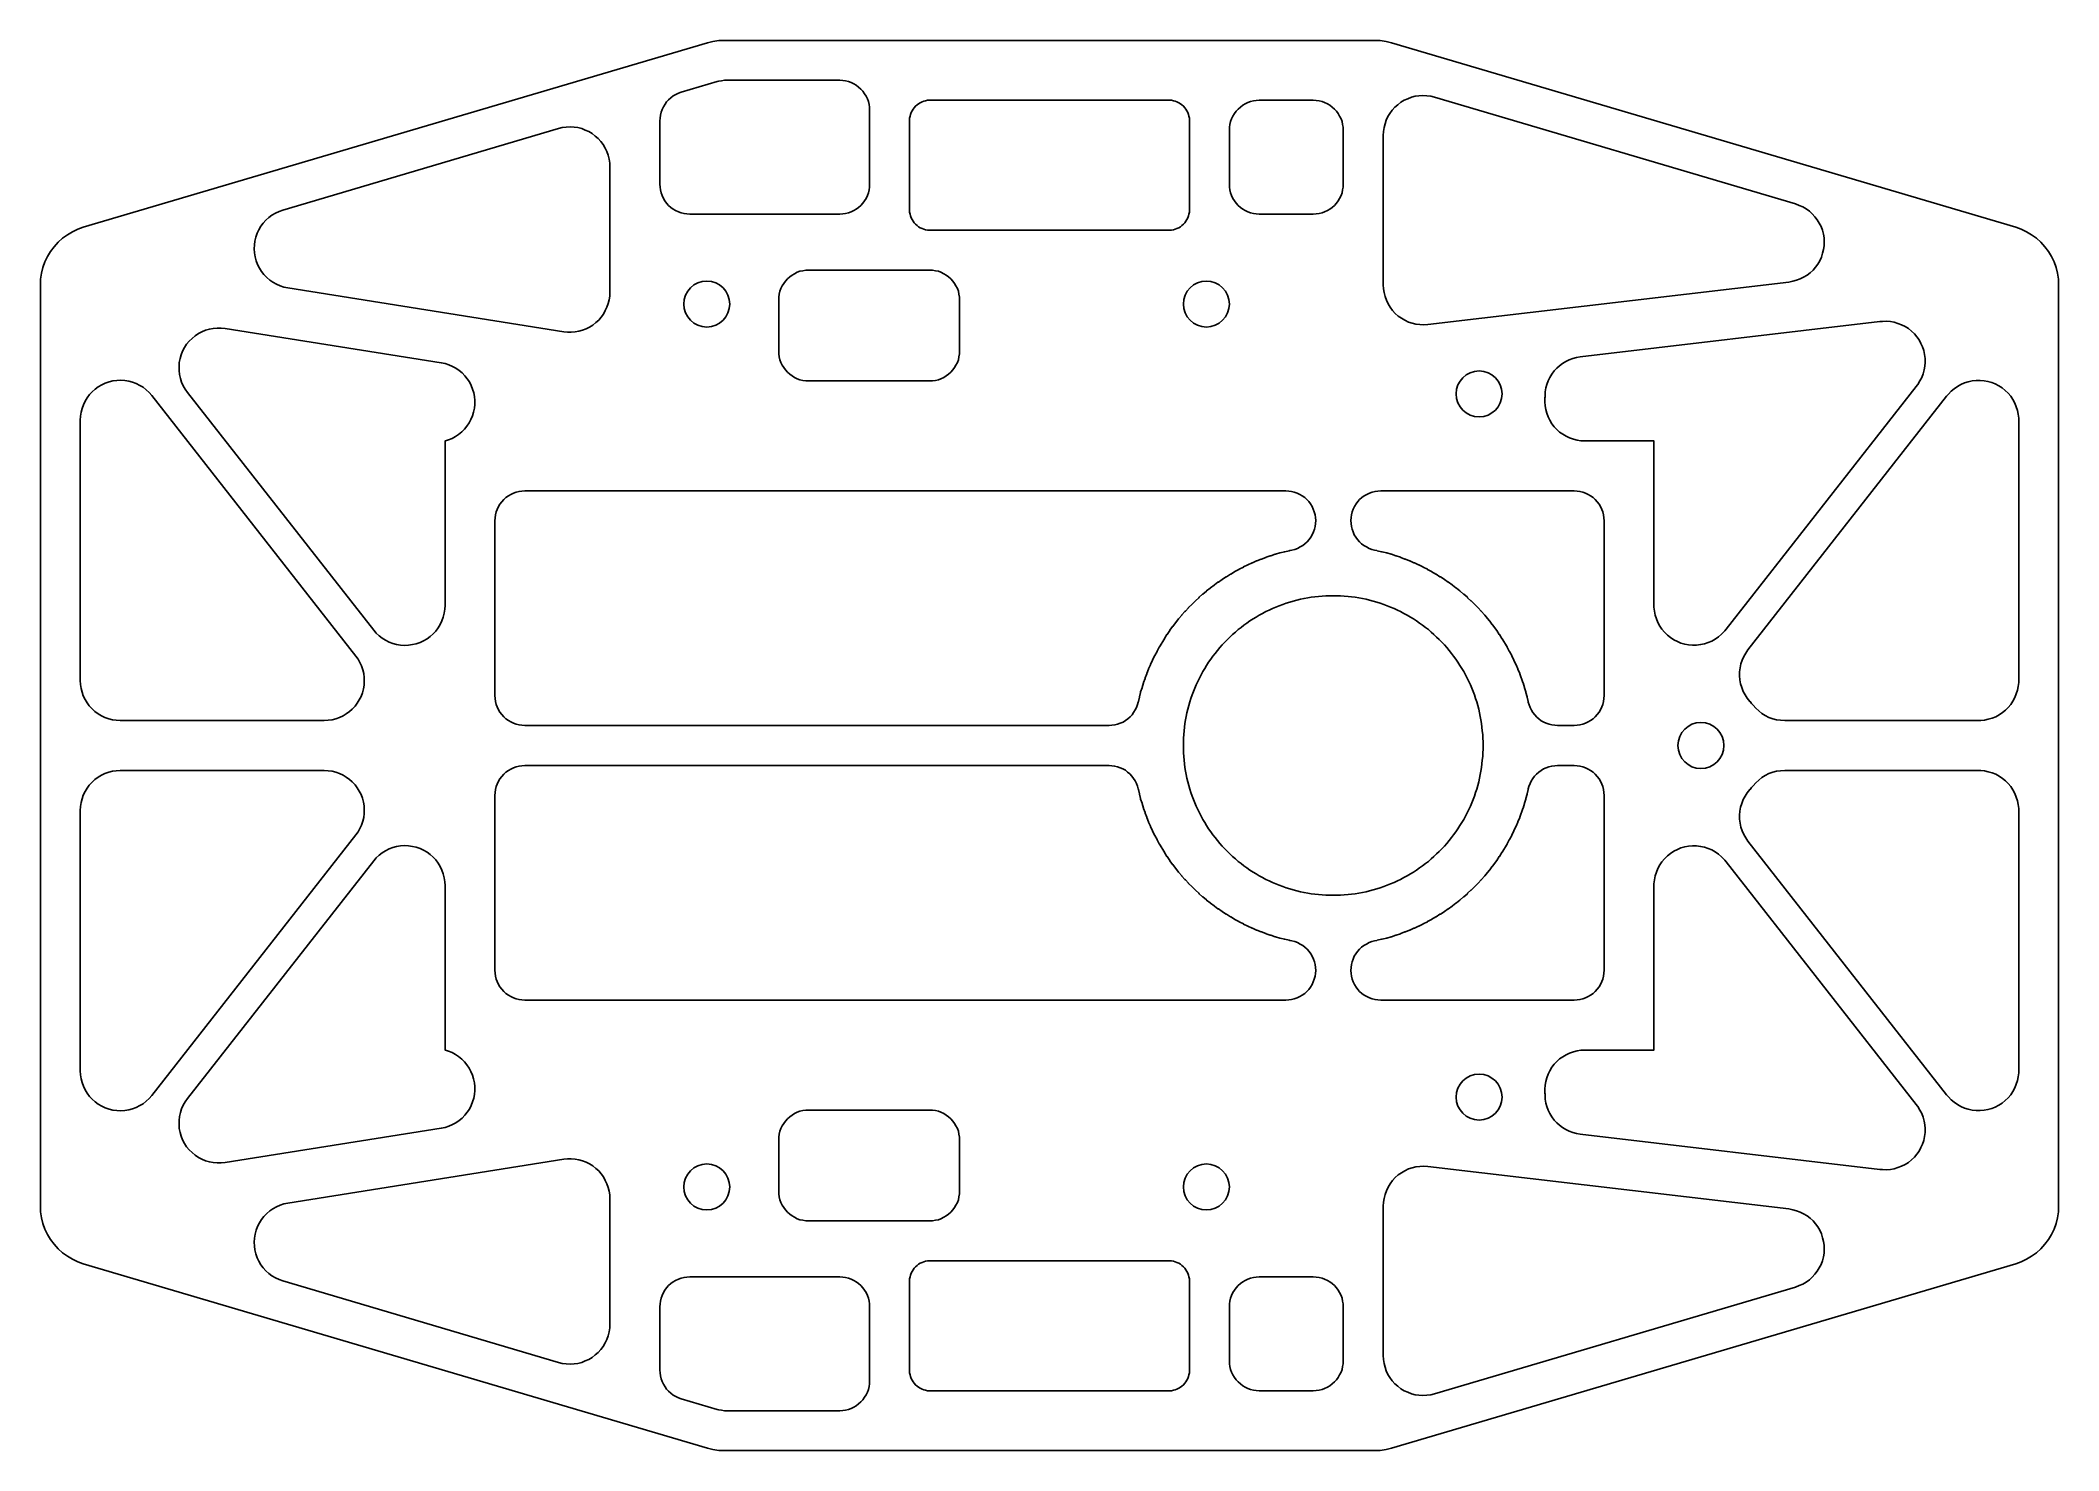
# Model space of a CAD drawing. Header units: millimetres. Extents: x -50 to 50, y -35 to 35.
import ezdxf

# ---------------------------------------------------------------- set-up
doc = ezdxf.new("R2010")
doc.units = ezdxf.units.MM

msp = doc.modelspace()

# ---------------------------------------------------------------- linework, layer by layer
for points in [[(-49.39, -25.39), (-49.61, -25.19), (-49.81, -24.97), (-49.99, -24.73), (-50.14, -24.48), (-50.27, -24.21), (-50.37, -23.93), (-50.44, -23.65), (-50.49, -23.35), (-50.5, -23.06), (-50.5, 23.06), (-50.49, 23.35), (-50.44, 23.65), (-50.37, 23.93), (-50.27, 24.21), (-50.14, 24.48), (-49.99, 24.73), (-49.81, 24.97), (-49.61, 25.19), (-49.39, 25.39), (-49.15, 25.56), (-48.9, 25.71), (-48.63, 25.84), (-48.35, 25.94), (-17.12, 35.18), (-16.84, 35.25), (-16.55, 35.29), (-16.27, 35.3), (16.27, 35.3), (16.55, 35.29), (16.84, 35.25), (17.12, 35.18), (48.35, 25.94), (48.63, 25.84), (48.9, 25.71), (49.15, 25.56), (49.39, 25.39), (49.61, 25.19), (49.81, 24.97), (49.99, 24.73), (50.14, 24.48), (50.27, 24.21), (50.37, 23.93), (50.44, 23.65), (50.49, 23.35), (50.5, 23.06), (50.5, -23.06), (50.49, -23.35), (50.44, -23.65), (50.37, -23.93), (50.27, -24.21), (50.14, -24.48), (49.99, -24.73), (49.81, -24.97), (49.61, -25.19), (49.39, -25.39), (49.15, -25.56), (48.9, -25.71), (48.63, -25.84), (48.35, -25.94), (17.12, -35.18), (16.84, -35.25), (16.55, -35.29), (16.27, -35.3), (-16.27, -35.3), (-16.55, -35.29), (-16.84, -35.25), (-17.12, -35.18), (-48.35, -25.94), (-48.63, -25.84), (-48.9, -25.71), (-49.15, -25.56)], [(-16.63, 33.24), (-18.43, 32.7), (-18.57, 32.65), (-18.7, 32.59), (-18.83, 32.52), (-18.95, 32.43), (-19.06, 32.33), (-19.16, 32.22), (-19.24, 32.1), (-19.32, 31.98), (-19.38, 31.84), (-19.43, 31.7), (-19.47, 31.56), (-19.49, 31.41), (-19.5, 31.27), (-19.5, 28.1), (-19.49, 27.95), (-19.47, 27.81), (-19.44, 27.66), (-19.39, 27.53), (-19.32, 27.39), (-19.25, 27.27), (-19.16, 27.15), (-19.06, 27.04), (-18.95, 26.94), (-18.83, 26.85), (-18.71, 26.78), (-18.57, 26.71), (-18.44, 26.66), (-18.29, 26.63), (-18.15, 26.61), (-18, 26.6), (-10.5, 26.6), (-10.35, 26.61), (-10.21, 26.63), (-10.06, 26.66), (-9.93, 26.71), (-9.79, 26.78), (-9.67, 26.85), (-9.55, 26.94), (-9.44, 27.04), (-9.34, 27.15), (-9.25, 27.27), (-9.18, 27.39), (-9.11, 27.53), (-9.06, 27.66), (-9.03, 27.81), (-9.01, 27.95), (-9, 28.1), (-9, 31.8), (-9.01, 31.95), (-9.03, 32.09), (-9.06, 32.24), (-9.11, 32.37), (-9.18, 32.51), (-9.25, 32.63), (-9.34, 32.75), (-9.44, 32.86), (-9.55, 32.96), (-9.67, 33.05), (-9.79, 33.12), (-9.93, 33.19), (-10.06, 33.24), (-10.21, 33.27), (-10.35, 33.29), (-10.5, 33.3), (-16.18, 33.3), (-16.25, 33.3), (-16.26, 33.3), (-16.41, 33.28), (-16.55, 33.26), (-16.56, 33.25)], [(37.34, 27.11), (19.27, 32.45), (19.08, 32.5), (18.88, 32.53), (18.69, 32.54), (18.49, 32.53), (18.3, 32.5), (18.11, 32.45), (17.93, 32.38), (17.75, 32.3), (17.58, 32.2), (17.43, 32.08), (17.28, 31.95), (17.15, 31.8), (17.03, 31.64), (16.93, 31.48), (16.85, 31.3), (16.79, 31.12), (16.74, 30.93), (16.71, 30.73), (16.7, 30.54), (16.7, 23.06), (16.71, 22.86), (16.74, 22.67), (16.79, 22.47), (16.86, 22.29), (16.94, 22.11), (17.04, 21.94), (17.16, 21.78), (17.3, 21.63), (17.45, 21.5), (17.61, 21.39), (17.78, 21.29), (17.96, 21.2), (18.15, 21.14), (18.34, 21.09), (18.54, 21.07), (18.74, 21.06), (18.93, 21.08), (37, 23.2), (37.2, 23.24), (37.39, 23.29), (37.57, 23.36), (37.74, 23.44), (37.91, 23.55), (38.06, 23.67), (38.21, 23.8), (38.34, 23.95), (38.45, 24.1), (38.55, 24.27), (38.63, 24.45), (38.69, 24.64), (38.74, 24.83), (38.76, 25.02), (38.77, 25.22), (38.76, 25.41), (38.73, 25.6), (38.68, 25.79), (38.61, 25.98), (38.52, 26.15), (38.42, 26.32), (38.3, 26.47), (38.17, 26.62), (38.03, 26.75), (37.87, 26.86), (37.7, 26.96), (37.52, 27.04)], [(7, 26.8), (7, 31.3), (7, 31.4), (6.98, 31.5), (6.96, 31.59), (6.92, 31.68), (6.88, 31.77), (6.83, 31.86), (6.77, 31.93), (6.71, 32.01), (6.63, 32.07), (6.56, 32.13), (6.47, 32.18), (6.38, 32.22), (6.29, 32.26), (6.2, 32.28), (6.1, 32.3), (6, 32.3), (-6, 32.3), (-6.1, 32.3), (-6.2, 32.28), (-6.29, 32.26), (-6.38, 32.22), (-6.47, 32.18), (-6.56, 32.13), (-6.63, 32.07), (-6.71, 32.01), (-6.77, 31.93), (-6.83, 31.86), (-6.88, 31.77), (-6.92, 31.68), (-6.96, 31.59), (-6.98, 31.5), (-7, 31.4), (-7, 31.3), (-7, 26.8), (-7, 26.7), (-6.98, 26.6), (-6.96, 26.51), (-6.92, 26.42), (-6.88, 26.33), (-6.83, 26.24), (-6.77, 26.17), (-6.71, 26.09), (-6.63, 26.03), (-6.56, 25.97), (-6.47, 25.92), (-6.38, 25.88), (-6.29, 25.84), (-6.2, 25.82), (-6.1, 25.8), (-6, 25.8), (6, 25.8), (6.1, 25.8), (6.2, 25.82), (6.29, 25.84), (6.38, 25.88), (6.47, 25.92), (6.56, 25.97), (6.63, 26.03), (6.71, 26.09), (6.77, 26.17), (6.83, 26.24), (6.88, 26.33), (6.92, 26.42), (6.96, 26.51), (6.98, 26.6), (7, 26.7)], [(13.35, 26.61), (13.49, 26.63), (13.64, 26.66), (13.77, 26.71), (13.91, 26.78), (14.03, 26.85), (14.15, 26.94), (14.26, 27.04), (14.36, 27.15), (14.45, 27.27), (14.52, 27.39), (14.59, 27.53), (14.64, 27.66), (14.67, 27.81), (14.69, 27.95), (14.7, 28.1), (14.7, 30.8), (14.69, 30.95), (14.67, 31.09), (14.64, 31.24), (14.59, 31.37), (14.52, 31.51), (14.45, 31.63), (14.36, 31.75), (14.26, 31.86), (14.15, 31.96), (14.03, 32.05), (13.91, 32.12), (13.77, 32.19), (13.64, 32.24), (13.49, 32.27), (13.35, 32.29), (13.2, 32.3), (10.5, 32.3), (10.35, 32.29), (10.21, 32.27), (10.06, 32.24), (9.93, 32.19), (9.79, 32.12), (9.67, 32.05), (9.55, 31.96), (9.44, 31.86), (9.34, 31.75), (9.25, 31.63), (9.18, 31.51), (9.11, 31.37), (9.06, 31.24), (9.03, 31.09), (9.01, 30.95), (9, 30.8), (9, 28.1), (9.01, 27.95), (9.03, 27.81), (9.06, 27.66), (9.11, 27.53), (9.18, 27.39), (9.25, 27.27), (9.34, 27.15), (9.44, 27.04), (9.55, 26.94), (9.67, 26.85), (9.79, 26.78), (9.93, 26.71), (10.06, 26.66), (10.21, 26.63), (10.35, 26.61), (10.5, 26.6), (13.2, 26.6)], [(-38.11, 22.91), (-24.31, 20.71), (-24.12, 20.69), (-23.93, 20.69), (-23.74, 20.71), (-23.55, 20.74), (-23.37, 20.79), (-23.19, 20.86), (-23.02, 20.95), (-22.85, 21.05), (-22.7, 21.17), (-22.56, 21.3), (-22.44, 21.44), (-22.32, 21.6), (-22.23, 21.77), (-22.15, 21.94), (-22.08, 22.12), (-22.04, 22.31), (-22.01, 22.5), (-22, 22.69), (-22, 28.97), (-22.01, 29.16), (-22.04, 29.36), (-22.09, 29.55), (-22.15, 29.73), (-22.23, 29.91), (-22.33, 30.08), (-22.45, 30.23), (-22.58, 30.38), (-22.73, 30.51), (-22.88, 30.63), (-23.05, 30.73), (-23.23, 30.81), (-23.41, 30.88), (-23.6, 30.93), (-23.79, 30.96), (-23.99, 30.97), (-24.18, 30.96), (-24.38, 30.93), (-24.57, 30.89), (-38.37, 26.8), (-38.55, 26.74), (-38.73, 26.65), (-38.91, 26.55), (-39.07, 26.43), (-39.21, 26.3), (-39.35, 26.15), (-39.47, 25.99), (-39.57, 25.82), (-39.65, 25.64), (-39.72, 25.45), (-39.76, 25.25), (-39.79, 25.06), (-39.8, 24.86), (-39.78, 24.66), (-39.75, 24.46), (-39.7, 24.27), (-39.63, 24.08), (-39.54, 23.9), (-39.43, 23.73), (-39.31, 23.58), (-39.17, 23.43), (-39.02, 23.3), (-38.86, 23.19), (-38.68, 23.09), (-38.5, 23.01), (-38.31, 22.95)], [(-12.2, 23.79), (-12.34, 23.77), (-12.49, 23.74), (-12.62, 23.69), (-12.76, 23.62), (-12.88, 23.55), (-13, 23.46), (-13.11, 23.36), (-13.21, 23.25), (-13.3, 23.13), (-13.37, 23.01), (-13.44, 22.87), (-13.49, 22.74), (-13.52, 22.59), (-13.54, 22.45), (-13.55, 22.3), (-13.55, 19.75), (-13.54, 19.6), (-13.52, 19.46), (-13.49, 19.31), (-13.44, 19.18), (-13.37, 19.04), (-13.3, 18.92), (-13.21, 18.8), (-13.11, 18.69), (-13, 18.59), (-12.88, 18.5), (-12.76, 18.43), (-12.62, 18.36), (-12.49, 18.31), (-12.34, 18.28), (-12.2, 18.26), (-12.05, 18.25), (-6, 18.25), (-5.85, 18.26), (-5.71, 18.28), (-5.56, 18.31), (-5.43, 18.36), (-5.29, 18.43), (-5.17, 18.5), (-5.05, 18.59), (-4.94, 18.69), (-4.84, 18.8), (-4.75, 18.92), (-4.68, 19.04), (-4.61, 19.18), (-4.56, 19.31), (-4.53, 19.46), (-4.51, 19.6), (-4.5, 19.75), (-4.5, 22.3), (-4.51, 22.45), (-4.53, 22.59), (-4.56, 22.74), (-4.61, 22.87), (-4.68, 23.01), (-4.75, 23.13), (-4.84, 23.25), (-4.94, 23.36), (-5.05, 23.46), (-5.17, 23.55), (-5.29, 23.62), (-5.43, 23.69), (-5.56, 23.74), (-5.71, 23.77), (-5.85, 23.79), (-6, 23.8), (-12.05, 23.8)], [(26.79, 15.25), (30.18, 15.25), (30.21, 15.25), (30.25, 15.25), (30.25, 15.21), (30.25, 15.18), (30.25, 7.06), (30.25, 6.96), (30.25, 6.92), (30.27, 6.72), (30.31, 6.53), (30.37, 6.34), (30.45, 6.16), (30.54, 5.98), (30.65, 5.82), (30.78, 5.67), (30.92, 5.53), (31.07, 5.4), (31.24, 5.29), (31.42, 5.2), (31.6, 5.13), (31.79, 5.07), (31.98, 5.04), (32.18, 5.02), (32.38, 5.02), (32.58, 5.05), (32.77, 5.09), (32.96, 5.15), (33.14, 5.23), (33.31, 5.32), (33.48, 5.44), (33.63, 5.57), (33.76, 5.71), (33.79, 5.74), (33.86, 5.82), (43.37, 17.97), (43.43, 18.05), (43.46, 18.08), (43.56, 18.25), (43.65, 18.42), (43.72, 18.61), (43.77, 18.8), (43.81, 18.99), (43.82, 19.18), (43.82, 19.38), (43.79, 19.57), (43.75, 19.77), (43.69, 19.95), (43.61, 20.13), (43.52, 20.3), (43.4, 20.46), (43.28, 20.61), (43.14, 20.75), (42.98, 20.87), (42.82, 20.97), (42.64, 21.06), (42.46, 21.13), (42.27, 21.19), (42.08, 21.22), (41.88, 21.24), (41.69, 21.23), (41.64, 21.23), (41.55, 21.22), (26.56, 19.46), (26.38, 19.43), (26.19, 19.38), (26.01, 19.31), (25.84, 19.23), (25.68, 19.13), (25.53, 19.01), (25.39, 18.89), (25.26, 18.75), (25.14, 18.59), (25.04, 18.43), (24.96, 18.26), (24.89, 18.08), (24.84, 17.9), (24.81, 17.71), (24.8, 17.52), (24.8, 17.46), (24.79, 17.41), (24.79, 17.4), (24.79, 17.2), (24.8, 17.01), (24.83, 16.82), (24.88, 16.63), (24.95, 16.45), (25.04, 16.28), (25.14, 16.11), (25.26, 15.96), (25.39, 15.82), (25.53, 15.69), (25.69, 15.58), (25.86, 15.48), (26.03, 15.4), (26.22, 15.33), (26.4, 15.29), (26.59, 15.26)], [(-30.25, 7.01), (-30.25, 15.2), (-30.25, 15.25), (-30.23, 15.25), (-30.08, 15.3), (-29.9, 15.37), (-29.73, 15.47), (-29.57, 15.57), (-29.41, 15.7), (-29.28, 15.84), (-29.15, 15.99), (-29.04, 16.15), (-28.95, 16.32), (-28.87, 16.5), (-28.82, 16.69), (-28.78, 16.88), (-28.76, 17.07), (-28.76, 17.27), (-28.77, 17.47), (-28.81, 17.66), (-28.87, 17.84), (-28.94, 18.03), (-29.03, 18.2), (-29.14, 18.36), (-29.26, 18.51), (-29.4, 18.65), (-29.55, 18.78), (-29.71, 18.89), (-29.88, 18.98), (-30.06, 19.06), (-30.25, 19.12), (-30.44, 19.16), (-41.25, 20.88), (-41.45, 20.9), (-41.65, 20.9), (-41.85, 20.88), (-42.04, 20.85), (-42.23, 20.79), (-42.42, 20.71), (-42.59, 20.62), (-42.76, 20.51), (-42.91, 20.38), (-43.05, 20.24), (-43.18, 20.09), (-43.29, 19.92), (-43.38, 19.74), (-43.45, 19.56), (-43.51, 19.37), (-43.55, 19.17), (-43.56, 18.97), (-43.56, 18.77), (-43.54, 18.57), (-43.49, 18.38), (-43.43, 18.19), (-43.35, 18.01), (-43.25, 17.83), (-43.14, 17.67), (-33.82, 5.78), (-33.69, 5.63), (-33.55, 5.49), (-33.39, 5.37), (-33.23, 5.27), (-33.05, 5.18), (-32.86, 5.11), (-32.67, 5.06), (-32.48, 5.03), (-32.28, 5.01), (-32.08, 5.02), (-31.88, 5.05), (-31.69, 5.09), (-31.5, 5.16), (-31.32, 5.24), (-31.15, 5.34), (-30.99, 5.46), (-30.85, 5.59), (-30.71, 5.73), (-30.59, 5.89), (-30.49, 6.06), (-30.41, 6.24), (-30.34, 6.43), (-30.29, 6.62), (-30.26, 6.82)], [(-48.5, 16.29), (-48.5, 3.25), (-48.49, 3.05), (-48.46, 2.86), (-48.41, 2.67), (-48.35, 2.48), (-48.26, 2.31), (-48.16, 2.14), (-48.05, 1.98), (-47.91, 1.84), (-47.77, 1.7), (-47.61, 1.59), (-47.44, 1.49), (-47.27, 1.4), (-47.08, 1.34), (-46.89, 1.29), (-46.7, 1.26), (-46.5, 1.25), (-36.29, 1.25), (-36.09, 1.26), (-35.9, 1.29), (-35.71, 1.33), (-35.53, 1.4), (-35.35, 1.48), (-35.19, 1.58), (-35.03, 1.7), (-34.89, 1.82), (-34.75, 1.97), (-34.64, 2.12), (-34.54, 2.29), (-34.45, 2.46), (-34.38, 2.64), (-34.33, 2.83), (-34.3, 3.02), (-34.29, 3.22), (-34.3, 3.41), (-34.32, 3.61), (-34.36, 3.79), (-34.43, 3.98), (-34.51, 4.16), (-34.6, 4.32), (-34.71, 4.48), (-44.93, 17.52), (-45.06, 17.67), (-45.2, 17.81), (-45.36, 17.93), (-45.52, 18.03), (-45.7, 18.12), (-45.89, 18.19), (-46.08, 18.24), (-46.27, 18.27), (-46.47, 18.29), (-46.67, 18.28), (-46.87, 18.25), (-47.06, 18.21), (-47.25, 18.14), (-47.43, 18.06), (-47.6, 17.96), (-47.76, 17.84), (-47.9, 17.71), (-48.04, 17.57), (-48.16, 17.41), (-48.26, 17.24), (-48.34, 17.06), (-48.41, 16.87), (-48.46, 16.68), (-48.49, 16.48)], [(36.79, 1.25), (46.45, 1.25), (46.55, 1.25), (46.6, 1.25), (46.79, 1.27), (46.98, 1.31), (47.17, 1.37), (47.35, 1.44), (47.53, 1.54), (47.69, 1.65), (47.84, 1.77), (47.98, 1.91), (48.1, 2.06), (48.21, 2.22), (48.31, 2.4), (48.38, 2.58), (48.44, 2.77), (48.48, 2.96), (48.5, 3.15), (48.5, 3.2), (48.5, 3.3), (48.5, 16.24), (48.5, 16.34), (48.5, 16.38), (48.48, 16.58), (48.44, 16.77), (48.38, 16.96), (48.3, 17.14), (48.21, 17.32), (48.1, 17.48), (47.97, 17.63), (47.83, 17.77), (47.68, 17.9), (47.51, 18.01), (47.33, 18.1), (47.15, 18.17), (46.96, 18.23), (46.77, 18.26), (46.57, 18.28), (46.37, 18.28), (46.17, 18.25), (45.98, 18.21), (45.79, 18.15), (45.61, 18.07), (45.44, 17.98), (45.27, 17.86), (45.12, 17.73), (44.99, 17.59), (44.96, 17.56), (44.89, 17.48), (34.95, 4.79), (34.84, 4.63), (34.74, 4.45), (34.66, 4.27), (34.6, 4.08), (34.56, 3.88), (34.53, 3.68), (34.53, 3.48), (34.55, 3.29), (34.58, 3.09), (34.64, 2.9), (34.72, 2.71), (34.81, 2.53), (34.92, 2.37), (35.05, 2.21), (35.06, 2.2), (35.13, 2.11), (35.17, 2.07), (35.21, 2.02), (35.34, 1.87), (35.49, 1.73), (35.65, 1.61), (35.82, 1.5), (36, 1.41), (36.19, 1.34), (36.38, 1.29), (36.58, 1.26)], [(4.44, 2.17), (4.45, 2.2), (4.5, 2.42), (4.5, 2.44), (4.56, 2.66), (4.56, 2.68), (4.63, 2.89), (4.63, 2.91), (4.7, 3.13), (4.71, 3.15), (4.78, 3.36), (4.79, 3.38), (4.87, 3.59), (4.87, 3.61), (4.96, 3.82), (4.96, 3.84), (5.05, 4.04), (5.06, 4.06), (5.16, 4.27), (5.16, 4.28), (5.26, 4.49), (5.27, 4.5), (5.38, 4.71), (5.39, 4.72), (5.49, 4.92), (5.5, 4.94), (5.62, 5.13), (5.63, 5.15), (5.75, 5.34), (5.76, 5.36), (5.88, 5.55), (5.89, 5.56), (6.02, 5.75), (6.03, 5.77), (6.16, 5.95), (6.17, 5.96), (6.31, 6.14), (6.32, 6.16), (6.46, 6.34), (6.48, 6.35), (6.62, 6.52), (6.63, 6.54), (6.78, 6.71), (6.8, 6.72), (6.95, 6.89), (6.96, 6.9), (7.12, 7.06), (7.14, 7.08), (7.3, 7.24), (7.31, 7.25), (7.48, 7.4), (7.49, 7.42), (7.66, 7.57), (7.68, 7.58), (7.85, 7.72), (7.86, 7.74), (8.04, 7.88), (8.06, 7.89), (8.24, 8.03), (8.25, 8.04), (8.43, 8.17), (8.45, 8.18), (8.64, 8.31), (8.65, 8.32), (8.84, 8.44), (8.86, 8.45), (9.05, 8.57), (9.07, 8.58), (9.26, 8.7), (9.28, 8.71), (9.48, 8.81), (9.49, 8.82), (9.7, 8.93), (9.71, 8.94), (9.92, 9.04), (9.93, 9.04), (10.14, 9.14), (10.16, 9.15), (10.36, 9.24), (10.38, 9.24), (10.59, 9.33), (10.61, 9.33), (10.82, 9.41), (10.84, 9.42), (11.05, 9.49), (11.07, 9.5), (11.29, 9.57), (11.31, 9.57), (11.52, 9.64), (11.54, 9.64), (11.76, 9.7), (11.78, 9.7), (12, 9.75), (12.02, 9.76), (12.13, 9.78), (12.27, 9.82), (12.41, 9.87), (12.54, 9.94), (12.67, 10.01), (12.78, 10.1), (12.89, 10.2), (12.99, 10.31), (13.07, 10.43), (13.15, 10.55), (13.21, 10.69), (13.26, 10.83), (13.29, 10.97), (13.31, 11.11), (13.32, 11.26), (13.31, 11.41), (13.29, 11.55), (13.25, 11.69), (13.2, 11.83), (13.14, 11.96), (13.06, 12.09), (12.97, 12.21), (12.88, 12.31), (12.77, 12.41), (12.65, 12.5), (12.52, 12.57), (12.39, 12.64), (12.25, 12.69), (12.11, 12.72), (11.97, 12.74), (11.82, 12.75), (-26.25, 12.75), (-26.4, 12.74), (-26.54, 12.72), (-26.69, 12.69), (-26.82, 12.64), (-26.96, 12.57), (-27.08, 12.5), (-27.2, 12.41), (-27.31, 12.31), (-27.41, 12.2), (-27.5, 12.08), (-27.57, 11.96), (-27.64, 11.82), (-27.69, 11.69), (-27.72, 11.54), (-27.74, 11.4), (-27.75, 11.25), (-27.75, 2.5), (-27.74, 2.35), (-27.72, 2.21), (-27.69, 2.06), (-27.64, 1.93), (-27.57, 1.79), (-27.5, 1.67), (-27.41, 1.55), (-27.31, 1.44), (-27.2, 1.34), (-27.08, 1.25), (-26.96, 1.18), (-26.82, 1.11), (-26.69, 1.06), (-26.54, 1.03), (-26.4, 1.01), (-26.25, 1), (2.98, 1), (3.12, 1.01), (3.27, 1.03), (3.41, 1.06), (3.54, 1.11), (3.68, 1.17), (3.8, 1.25), (3.92, 1.33), (4.03, 1.43), (4.13, 1.54), (4.21, 1.66), (4.29, 1.78), (4.35, 1.91), (4.41, 2.05), (4.44, 2.17)], [(16.38, 9.76), (16.4, 9.75), (16.62, 9.7), (16.64, 9.7), (16.86, 9.64), (16.88, 9.64), (17.09, 9.57), (17.11, 9.57), (17.33, 9.5), (17.35, 9.49), (17.56, 9.42), (17.58, 9.41), (17.79, 9.33), (17.81, 9.33), (18.02, 9.24), (18.04, 9.24), (18.24, 9.15), (18.26, 9.14), (18.47, 9.04), (18.48, 9.04), (18.69, 8.94), (18.7, 8.93), (18.91, 8.82), (18.92, 8.81), (19.12, 8.71), (19.14, 8.7), (19.33, 8.58), (19.35, 8.57), (19.54, 8.45), (19.56, 8.44), (19.75, 8.32), (19.76, 8.31), (19.95, 8.18), (19.97, 8.17), (20.15, 8.04), (20.16, 8.03), (20.34, 7.89), (20.36, 7.88), (20.54, 7.74), (20.55, 7.72), (20.72, 7.58), (20.74, 7.57), (20.91, 7.42), (20.92, 7.4), (21.09, 7.25), (21.1, 7.24), (21.26, 7.08), (21.28, 7.06), (21.44, 6.9), (21.45, 6.89), (21.6, 6.72), (21.62, 6.71), (21.77, 6.54), (21.78, 6.52), (21.92, 6.35), (21.94, 6.34), (22.08, 6.16), (22.09, 6.14), (22.23, 5.96), (22.24, 5.95), (22.37, 5.77), (22.38, 5.75), (22.51, 5.56), (22.52, 5.55), (22.64, 5.36), (22.65, 5.34), (22.77, 5.15), (22.78, 5.13), (22.9, 4.94), (22.91, 4.92), (23.01, 4.72), (23.02, 4.71), (23.13, 4.5), (23.14, 4.49), (23.24, 4.28), (23.24, 4.27), (23.34, 4.06), (23.35, 4.04), (23.44, 3.84), (23.44, 3.82), (23.53, 3.61), (23.53, 3.59), (23.61, 3.38), (23.62, 3.36), (23.69, 3.15), (23.7, 3.13), (23.77, 2.91), (23.77, 2.89), (23.84, 2.68), (23.84, 2.66), (23.9, 2.44), (23.9, 2.42), (23.95, 2.2), (23.96, 2.17), (24, 2.03), (24.05, 1.9), (24.12, 1.77), (24.19, 1.65), (24.28, 1.53), (24.38, 1.42), (24.49, 1.33), (24.6, 1.24), (24.73, 1.17), (24.86, 1.11), (25, 1.06), (25.14, 1.03), (25.28, 1.01), (25.42, 1), (26.25, 1), (26.4, 1.01), (26.54, 1.03), (26.69, 1.06), (26.82, 1.11), (26.96, 1.18), (27.08, 1.25), (27.2, 1.34), (27.31, 1.44), (27.41, 1.55), (27.5, 1.67), (27.57, 1.79), (27.64, 1.93), (27.69, 2.06), (27.72, 2.21), (27.74, 2.35), (27.75, 2.5), (27.75, 11.25), (27.74, 11.4), (27.72, 11.54), (27.69, 11.69), (27.64, 11.82), (27.57, 11.96), (27.5, 12.08), (27.41, 12.2), (27.31, 12.31), (27.2, 12.41), (27.08, 12.5), (26.96, 12.57), (26.82, 12.64), (26.69, 12.69), (26.54, 12.72), (26.4, 12.74), (26.25, 12.75), (16.58, 12.75), (16.43, 12.74), (16.29, 12.72), (16.15, 12.69), (16.01, 12.64), (15.88, 12.57), (15.75, 12.5), (15.63, 12.41), (15.52, 12.31), (15.43, 12.21), (15.34, 12.09), (15.26, 11.96), (15.2, 11.83), (15.15, 11.69), (15.11, 11.55), (15.09, 11.41), (15.08, 11.26), (15.09, 11.11), (15.11, 10.97), (15.14, 10.83), (15.19, 10.69), (15.25, 10.55), (15.33, 10.43), (15.41, 10.31), (15.51, 10.2), (15.62, 10.1), (15.73, 10.01), (15.86, 9.94), (15.99, 9.87), (16.13, 9.82), (16.27, 9.78)], [(21.7, 0), (21.7, 0.18), (21.69, 0.37), (21.68, 0.55), (21.66, 0.74), (21.64, 0.92), (21.62, 1.1), (21.59, 1.28), (21.56, 1.46), (21.52, 1.64), (21.48, 1.82), (21.43, 2), (21.38, 2.18), (21.32, 2.35), (21.26, 2.53), (21.2, 2.7), (21.13, 2.87), (21.06, 3.04), (20.98, 3.21), (20.9, 3.37), (20.81, 3.54), (20.73, 3.7), (20.63, 3.86), (20.54, 4.01), (20.44, 4.17), (20.33, 4.32), (20.22, 4.47), (20.11, 4.61), (20, 4.76), (19.88, 4.9), (19.76, 5.04), (19.63, 5.17), (19.5, 5.3), (19.37, 5.43), (19.24, 5.56), (19.1, 5.68), (18.96, 5.8), (18.81, 5.91), (18.67, 6.02), (18.52, 6.13), (18.37, 6.24), (18.21, 6.34), (18.06, 6.43), (17.9, 6.53), (17.74, 6.61), (17.57, 6.7), (17.41, 6.78), (17.24, 6.86), (17.07, 6.93), (16.9, 7), (16.73, 7.06), (16.55, 7.12), (16.38, 7.18), (16.2, 7.23), (16.02, 7.28), (15.84, 7.32), (15.66, 7.36), (15.48, 7.39), (15.3, 7.42), (15.12, 7.44), (14.94, 7.46), (14.75, 7.48), (14.57, 7.49), (14.38, 7.5), (14.2, 7.5), (14.02, 7.5), (13.83, 7.49), (13.65, 7.48), (13.46, 7.46), (13.28, 7.44), (13.1, 7.42), (12.92, 7.39), (12.74, 7.36), (12.56, 7.32), (12.38, 7.28), (12.2, 7.23), (12.02, 7.18), (11.85, 7.12), (11.67, 7.06), (11.5, 7), (11.33, 6.93), (11.16, 6.86), (10.99, 6.78), (10.83, 6.7), (10.66, 6.61), (10.5, 6.53), (10.34, 6.43), (10.19, 6.34), (10.03, 6.24), (9.88, 6.13), (9.73, 6.02), (9.59, 5.91), (9.44, 5.8), (9.3, 5.68), (9.16, 5.56), (9.03, 5.43), (8.9, 5.3), (8.77, 5.17), (8.64, 5.04), (8.52, 4.9), (8.4, 4.76), (8.29, 4.61), (8.18, 4.47), (8.07, 4.32), (7.96, 4.17), (7.86, 4.01), (7.77, 3.86), (7.67, 3.7), (7.59, 3.54), (7.5, 3.37), (7.42, 3.21), (7.34, 3.04), (7.27, 2.87), (7.2, 2.7), (7.14, 2.53), (7.08, 2.35), (7.02, 2.18), (6.97, 2), (6.92, 1.82), (6.88, 1.64), (6.84, 1.46), (6.81, 1.28), (6.78, 1.1), (6.76, 0.92), (6.74, 0.74), (6.72, 0.55), (6.71, 0.37), (6.7, 0.18), (6.7, 0), (6.7, -0.18), (6.71, -0.37), (6.72, -0.55), (6.74, -0.74), (6.76, -0.92), (6.78, -1.1), (6.81, -1.28), (6.84, -1.46), (6.88, -1.64), (6.92, -1.82), (6.97, -2), (7.02, -2.18), (7.08, -2.35), (7.14, -2.53), (7.2, -2.7), (7.27, -2.87), (7.34, -3.04), (7.42, -3.21), (7.5, -3.37), (7.59, -3.54), (7.67, -3.7), (7.77, -3.86), (7.86, -4.01), (7.96, -4.17), (8.07, -4.32), (8.18, -4.47), (8.29, -4.61), (8.4, -4.76), (8.52, -4.9), (8.64, -5.04), (8.77, -5.17), (8.9, -5.3), (9.03, -5.43), (9.16, -5.56), (9.3, -5.68), (9.44, -5.8), (9.59, -5.91), (9.73, -6.02), (9.88, -6.13), (10.03, -6.24), (10.19, -6.34), (10.34, -6.43), (10.5, -6.53), (10.66, -6.61), (10.83, -6.7), (10.99, -6.78), (11.16, -6.86), (11.33, -6.93), (11.5, -7), (11.67, -7.06), (11.85, -7.12), (12.02, -7.18), (12.2, -7.23), (12.38, -7.28), (12.56, -7.32), (12.74, -7.36), (12.92, -7.39), (13.1, -7.42), (13.28, -7.44), (13.46, -7.46), (13.65, -7.48), (13.83, -7.49), (14.02, -7.5), (14.2, -7.5), (14.38, -7.5), (14.57, -7.49), (14.75, -7.48), (14.94, -7.46), (15.12, -7.44), (15.3, -7.42), (15.48, -7.39), (15.66, -7.36), (15.84, -7.32), (16.02, -7.28), (16.2, -7.23), (16.38, -7.18), (16.55, -7.12), (16.73, -7.06), (16.9, -7), (17.07, -6.93), (17.24, -6.86), (17.41, -6.78), (17.57, -6.7), (17.74, -6.61), (17.9, -6.53), (18.06, -6.43), (18.21, -6.34), (18.37, -6.24), (18.52, -6.13), (18.67, -6.02), (18.81, -5.91), (18.96, -5.8), (19.1, -5.68), (19.24, -5.56), (19.37, -5.43), (19.5, -5.3), (19.63, -5.17), (19.76, -5.04), (19.88, -4.9), (20, -4.76), (20.11, -4.61), (20.22, -4.47), (20.33, -4.32), (20.44, -4.17), (20.54, -4.01), (20.63, -3.86), (20.73, -3.7), (20.81, -3.54), (20.9, -3.37), (20.98, -3.21), (21.06, -3.04), (21.13, -2.87), (21.2, -2.7), (21.26, -2.53), (21.32, -2.35), (21.38, -2.18), (21.43, -2), (21.48, -1.82), (21.52, -1.64), (21.56, -1.46), (21.59, -1.28), (21.62, -1.1), (21.64, -0.92), (21.66, -0.74), (21.68, -0.55), (21.69, -0.37), (21.7, -0.18)], [(11.82, -12.75), (11.97, -12.74), (12.11, -12.72), (12.25, -12.69), (12.39, -12.64), (12.52, -12.57), (12.65, -12.5), (12.77, -12.41), (12.88, -12.31), (12.97, -12.21), (13.06, -12.09), (13.14, -11.96), (13.2, -11.83), (13.25, -11.69), (13.29, -11.55), (13.31, -11.41), (13.32, -11.26), (13.31, -11.11), (13.29, -10.97), (13.26, -10.83), (13.21, -10.69), (13.15, -10.55), (13.07, -10.43), (12.99, -10.31), (12.89, -10.2), (12.78, -10.1), (12.67, -10.01), (12.54, -9.94), (12.41, -9.87), (12.27, -9.82), (12.13, -9.78), (12.02, -9.76), (12, -9.75), (11.78, -9.7), (11.76, -9.7), (11.54, -9.64), (11.52, -9.64), (11.31, -9.57), (11.29, -9.57), (11.07, -9.5), (11.05, -9.49), (10.84, -9.42), (10.82, -9.41), (10.61, -9.33), (10.59, -9.33), (10.38, -9.24), (10.36, -9.24), (10.16, -9.15), (10.14, -9.14), (9.93, -9.04), (9.92, -9.04), (9.71, -8.94), (9.7, -8.93), (9.49, -8.82), (9.48, -8.81), (9.28, -8.71), (9.26, -8.7), (9.07, -8.58), (9.05, -8.57), (8.86, -8.45), (8.84, -8.44), (8.65, -8.32), (8.64, -8.31), (8.45, -8.18), (8.43, -8.17), (8.25, -8.04), (8.24, -8.03), (8.06, -7.89), (8.04, -7.88), (7.86, -7.74), (7.85, -7.72), (7.68, -7.58), (7.66, -7.57), (7.49, -7.42), (7.48, -7.4), (7.31, -7.25), (7.3, -7.24), (7.14, -7.08), (7.12, -7.06), (6.96, -6.9), (6.95, -6.89), (6.8, -6.72), (6.78, -6.71), (6.63, -6.54), (6.62, -6.52), (6.48, -6.35), (6.46, -6.34), (6.32, -6.16), (6.31, -6.14), (6.17, -5.96), (6.16, -5.95), (6.03, -5.77), (6.02, -5.75), (5.89, -5.56), (5.88, -5.55), (5.76, -5.36), (5.75, -5.34), (5.63, -5.15), (5.62, -5.13), (5.5, -4.94), (5.49, -4.92), (5.39, -4.72), (5.38, -4.71), (5.27, -4.5), (5.26, -4.49), (5.16, -4.28), (5.16, -4.27), (5.06, -4.06), (5.05, -4.04), (4.96, -3.84), (4.96, -3.82), (4.87, -3.61), (4.87, -3.59), (4.79, -3.38), (4.78, -3.36), (4.71, -3.15), (4.7, -3.13), (4.63, -2.91), (4.63, -2.89), (4.56, -2.68), (4.56, -2.66), (4.5, -2.44), (4.5, -2.42), (4.45, -2.2), (4.44, -2.17), (4.4, -2.03), (4.35, -1.9), (4.28, -1.77), (4.21, -1.65), (4.12, -1.53), (4.02, -1.42), (3.91, -1.33), (3.8, -1.24), (3.67, -1.17), (3.54, -1.11), (3.4, -1.06), (3.26, -1.03), (3.12, -1.01), (2.98, -1), (-26.25, -1), (-26.4, -1.01), (-26.54, -1.03), (-26.69, -1.06), (-26.82, -1.11), (-26.96, -1.18), (-27.08, -1.25), (-27.2, -1.34), (-27.31, -1.44), (-27.41, -1.55), (-27.5, -1.67), (-27.57, -1.79), (-27.64, -1.93), (-27.69, -2.06), (-27.72, -2.21), (-27.74, -2.35), (-27.75, -2.5), (-27.75, -11.25), (-27.74, -11.4), (-27.72, -11.54), (-27.69, -11.69), (-27.64, -11.82), (-27.57, -11.96), (-27.5, -12.08), (-27.41, -12.2), (-27.31, -12.31), (-27.2, -12.41), (-27.08, -12.5), (-26.96, -12.57), (-26.82, -12.64), (-26.69, -12.69), (-26.54, -12.72), (-26.4, -12.74), (-26.25, -12.75)], [(26.25, -12.75), (26.4, -12.74), (26.54, -12.72), (26.69, -12.69), (26.82, -12.64), (26.96, -12.57), (27.08, -12.5), (27.2, -12.41), (27.31, -12.31), (27.41, -12.2), (27.5, -12.08), (27.57, -11.96), (27.64, -11.82), (27.69, -11.69), (27.72, -11.54), (27.74, -11.4), (27.75, -11.25), (27.75, -2.5), (27.74, -2.35), (27.72, -2.21), (27.69, -2.06), (27.64, -1.93), (27.57, -1.79), (27.5, -1.67), (27.41, -1.55), (27.31, -1.44), (27.2, -1.34), (27.08, -1.25), (26.96, -1.18), (26.82, -1.11), (26.69, -1.06), (26.54, -1.03), (26.4, -1.01), (26.25, -1), (25.42, -1), (25.28, -1.01), (25.13, -1.03), (24.99, -1.06), (24.86, -1.11), (24.72, -1.17), (24.6, -1.25), (24.48, -1.33), (24.37, -1.43), (24.27, -1.54), (24.19, -1.66), (24.11, -1.78), (24.05, -1.91), (23.99, -2.05), (23.96, -2.17), (23.96, -2.17), (23.95, -2.2), (23.9, -2.42), (23.9, -2.44), (23.84, -2.66), (23.84, -2.68), (23.77, -2.89), (23.77, -2.91), (23.7, -3.13), (23.69, -3.15), (23.62, -3.36), (23.61, -3.38), (23.53, -3.59), (23.53, -3.61), (23.44, -3.82), (23.44, -3.84), (23.35, -4.04), (23.34, -4.06), (23.24, -4.27), (23.24, -4.28), (23.14, -4.49), (23.13, -4.5), (23.02, -4.71), (23.01, -4.72), (22.91, -4.92), (22.9, -4.94), (22.78, -5.13), (22.77, -5.15), (22.65, -5.34), (22.64, -5.36), (22.52, -5.55), (22.51, -5.56), (22.38, -5.75), (22.37, -5.77), (22.24, -5.95), (22.23, -5.96), (22.09, -6.14), (22.08, -6.16), (21.94, -6.34), (21.92, -6.35), (21.78, -6.52), (21.77, -6.54), (21.62, -6.71), (21.6, -6.72), (21.45, -6.89), (21.44, -6.9), (21.28, -7.06), (21.26, -7.08), (21.1, -7.24), (21.09, -7.25), (20.92, -7.4), (20.91, -7.42), (20.74, -7.57), (20.72, -7.58), (20.55, -7.72), (20.54, -7.74), (20.36, -7.88), (20.34, -7.89), (20.16, -8.03), (20.15, -8.04), (19.97, -8.17), (19.95, -8.18), (19.76, -8.31), (19.75, -8.32), (19.56, -8.44), (19.54, -8.45), (19.35, -8.57), (19.33, -8.58), (19.14, -8.7), (19.12, -8.71), (18.92, -8.81), (18.91, -8.82), (18.7, -8.93), (18.69, -8.94), (18.48, -9.04), (18.47, -9.04), (18.26, -9.14), (18.24, -9.15), (18.04, -9.24), (18.02, -9.24), (17.81, -9.33), (17.79, -9.33), (17.58, -9.41), (17.56, -9.42), (17.35, -9.49), (17.33, -9.5), (17.11, -9.57), (17.09, -9.57), (16.88, -9.64), (16.86, -9.64), (16.64, -9.7), (16.62, -9.7), (16.4, -9.75), (16.38, -9.76), (16.27, -9.78), (16.13, -9.82), (15.99, -9.87), (15.86, -9.94), (15.73, -10.01), (15.62, -10.1), (15.51, -10.2), (15.41, -10.31), (15.33, -10.43), (15.25, -10.55), (15.19, -10.69), (15.14, -10.83), (15.11, -10.97), (15.09, -11.11), (15.08, -11.26), (15.09, -11.41), (15.11, -11.55), (15.15, -11.69), (15.2, -11.83), (15.26, -11.96), (15.34, -12.09), (15.43, -12.21), (15.52, -12.31), (15.63, -12.41), (15.75, -12.5), (15.88, -12.57), (16.01, -12.64), (16.15, -12.69), (16.29, -12.72), (16.43, -12.74), (16.58, -12.75)], [(-44.93, -17.52), (-34.71, -4.48), (-34.6, -4.32), (-34.51, -4.16), (-34.43, -3.98), (-34.36, -3.79), (-34.32, -3.61), (-34.3, -3.41), (-34.29, -3.22), (-34.3, -3.02), (-34.33, -2.83), (-34.38, -2.64), (-34.45, -2.46), (-34.54, -2.29), (-34.64, -2.12), (-34.75, -1.97), (-34.89, -1.82), (-35.03, -1.7), (-35.19, -1.58), (-35.35, -1.48), (-35.53, -1.4), (-35.71, -1.33), (-35.9, -1.29), (-36.09, -1.26), (-36.29, -1.25), (-46.5, -1.25), (-46.7, -1.26), (-46.89, -1.29), (-47.08, -1.34), (-47.27, -1.4), (-47.44, -1.49), (-47.61, -1.59), (-47.77, -1.7), (-47.91, -1.84), (-48.05, -1.98), (-48.16, -2.14), (-48.26, -2.31), (-48.35, -2.48), (-48.41, -2.67), (-48.46, -2.86), (-48.49, -3.05), (-48.5, -3.25), (-48.5, -16.29), (-48.49, -16.48), (-48.46, -16.68), (-48.41, -16.87), (-48.34, -17.06), (-48.26, -17.24), (-48.16, -17.41), (-48.04, -17.57), (-47.9, -17.71), (-47.76, -17.84), (-47.6, -17.96), (-47.43, -18.06), (-47.25, -18.14), (-47.06, -18.21), (-46.87, -18.25), (-46.67, -18.28), (-46.47, -18.29), (-46.27, -18.27), (-46.08, -18.24), (-45.89, -18.19), (-45.7, -18.12), (-45.52, -18.03), (-45.36, -17.93), (-45.2, -17.81), (-45.06, -17.67)], [(34.95, -4.79), (44.89, -17.48), (44.96, -17.56), (44.99, -17.59), (45.12, -17.73), (45.27, -17.86), (45.44, -17.98), (45.61, -18.07), (45.79, -18.15), (45.98, -18.21), (46.17, -18.25), (46.37, -18.28), (46.57, -18.28), (46.77, -18.26), (46.96, -18.23), (47.15, -18.17), (47.33, -18.1), (47.51, -18.01), (47.68, -17.9), (47.83, -17.77), (47.97, -17.63), (48.1, -17.48), (48.21, -17.32), (48.3, -17.14), (48.38, -16.96), (48.44, -16.77), (48.48, -16.58), (48.5, -16.38), (48.5, -16.34), (48.5, -16.24), (48.5, -3.3), (48.5, -3.2), (48.5, -3.15), (48.48, -2.96), (48.44, -2.77), (48.38, -2.58), (48.31, -2.4), (48.21, -2.22), (48.1, -2.06), (47.98, -1.91), (47.84, -1.77), (47.69, -1.65), (47.53, -1.54), (47.35, -1.44), (47.17, -1.37), (46.98, -1.31), (46.79, -1.27), (46.6, -1.25), (46.55, -1.25), (46.45, -1.25), (36.79, -1.25), (36.58, -1.26), (36.38, -1.29), (36.19, -1.34), (36, -1.41), (35.82, -1.5), (35.65, -1.61), (35.49, -1.73), (35.34, -1.87), (35.21, -2.02), (35.17, -2.07), (35.13, -2.11), (35.06, -2.2), (35.05, -2.21), (34.92, -2.37), (34.81, -2.53), (34.72, -2.71), (34.64, -2.9), (34.58, -3.09), (34.55, -3.29), (34.53, -3.48), (34.53, -3.68), (34.56, -3.88), (34.6, -4.08), (34.66, -4.27), (34.74, -4.45), (34.84, -4.63)], [(-33.82, -5.78), (-43.14, -17.67), (-43.25, -17.83), (-43.35, -18.01), (-43.43, -18.19), (-43.49, -18.38), (-43.54, -18.57), (-43.56, -18.77), (-43.56, -18.97), (-43.55, -19.17), (-43.51, -19.37), (-43.45, -19.56), (-43.38, -19.74), (-43.29, -19.92), (-43.18, -20.09), (-43.05, -20.24), (-42.91, -20.38), (-42.76, -20.51), (-42.59, -20.62), (-42.42, -20.71), (-42.23, -20.79), (-42.04, -20.85), (-41.85, -20.88), (-41.65, -20.9), (-41.45, -20.9), (-41.25, -20.88), (-30.44, -19.16), (-30.25, -19.12), (-30.06, -19.06), (-29.88, -18.98), (-29.71, -18.89), (-29.55, -18.78), (-29.4, -18.65), (-29.26, -18.51), (-29.14, -18.36), (-29.03, -18.2), (-28.94, -18.03), (-28.87, -17.84), (-28.81, -17.66), (-28.77, -17.47), (-28.76, -17.27), (-28.76, -17.07), (-28.78, -16.88), (-28.82, -16.69), (-28.87, -16.5), (-28.95, -16.32), (-29.04, -16.15), (-29.15, -15.99), (-29.28, -15.84), (-29.41, -15.7), (-29.57, -15.57), (-29.73, -15.47), (-29.9, -15.37), (-30.08, -15.3), (-30.23, -15.25), (-30.25, -15.25), (-30.25, -15.2), (-30.25, -7.01), (-30.26, -6.82), (-30.29, -6.62), (-30.34, -6.43), (-30.41, -6.24), (-30.49, -6.06), (-30.59, -5.89), (-30.71, -5.73), (-30.85, -5.59), (-30.99, -5.46), (-31.15, -5.34), (-31.32, -5.24), (-31.5, -5.16), (-31.69, -5.09), (-31.88, -5.05), (-32.08, -5.02), (-32.28, -5.01), (-32.48, -5.03), (-32.67, -5.06), (-32.86, -5.11), (-33.05, -5.18), (-33.23, -5.27), (-33.39, -5.37), (-33.55, -5.49), (-33.69, -5.63)], [(26.56, -19.46), (41.55, -21.22), (41.64, -21.23), (41.69, -21.23), (41.88, -21.24), (42.08, -21.22), (42.27, -21.19), (42.46, -21.13), (42.64, -21.06), (42.82, -20.97), (42.98, -20.87), (43.14, -20.75), (43.28, -20.61), (43.4, -20.46), (43.52, -20.3), (43.61, -20.13), (43.69, -19.95), (43.75, -19.77), (43.79, -19.57), (43.82, -19.38), (43.82, -19.18), (43.81, -18.99), (43.77, -18.8), (43.72, -18.61), (43.65, -18.42), (43.56, -18.25), (43.46, -18.08), (43.43, -18.05), (43.37, -17.97), (33.86, -5.82), (33.79, -5.74), (33.76, -5.71), (33.63, -5.57), (33.48, -5.44), (33.31, -5.32), (33.14, -5.23), (32.96, -5.15), (32.77, -5.09), (32.58, -5.05), (32.38, -5.02), (32.18, -5.02), (31.98, -5.04), (31.79, -5.07), (31.6, -5.13), (31.42, -5.2), (31.24, -5.29), (31.07, -5.4), (30.92, -5.53), (30.78, -5.67), (30.65, -5.82), (30.54, -5.98), (30.45, -6.16), (30.37, -6.34), (30.31, -6.53), (30.27, -6.72), (30.25, -6.92), (30.25, -6.96), (30.25, -7.06), (30.25, -15.18), (30.25, -15.21), (30.25, -15.25), (30.21, -15.25), (30.18, -15.25), (26.79, -15.25), (26.59, -15.26), (26.4, -15.29), (26.22, -15.33), (26.03, -15.4), (25.86, -15.48), (25.69, -15.58), (25.53, -15.69), (25.39, -15.82), (25.26, -15.96), (25.14, -16.11), (25.04, -16.28), (24.95, -16.45), (24.88, -16.63), (24.83, -16.82), (24.8, -17.01), (24.79, -17.2), (24.79, -17.4), (24.79, -17.41), (24.8, -17.46), (24.8, -17.52), (24.81, -17.71), (24.84, -17.9), (24.89, -18.08), (24.96, -18.26), (25.04, -18.43), (25.14, -18.59), (25.26, -18.75), (25.39, -18.89), (25.53, -19.01), (25.68, -19.13), (25.84, -19.23), (26.01, -19.31), (26.19, -19.38), (26.38, -19.43)], [(-12.2, -18.26), (-12.34, -18.28), (-12.49, -18.31), (-12.62, -18.36), (-12.76, -18.43), (-12.88, -18.5), (-13, -18.59), (-13.11, -18.69), (-13.21, -18.8), (-13.3, -18.92), (-13.37, -19.04), (-13.44, -19.18), (-13.49, -19.31), (-13.52, -19.46), (-13.54, -19.6), (-13.55, -19.75), (-13.55, -22.3), (-13.54, -22.45), (-13.52, -22.59), (-13.49, -22.74), (-13.44, -22.87), (-13.37, -23.01), (-13.3, -23.13), (-13.21, -23.25), (-13.11, -23.36), (-13, -23.46), (-12.88, -23.55), (-12.76, -23.62), (-12.62, -23.69), (-12.49, -23.74), (-12.34, -23.77), (-12.2, -23.79), (-12.05, -23.8), (-6, -23.8), (-5.85, -23.79), (-5.71, -23.77), (-5.56, -23.74), (-5.43, -23.69), (-5.29, -23.62), (-5.17, -23.55), (-5.05, -23.46), (-4.94, -23.36), (-4.84, -23.25), (-4.75, -23.13), (-4.68, -23.01), (-4.61, -22.87), (-4.56, -22.74), (-4.53, -22.59), (-4.51, -22.45), (-4.5, -22.3), (-4.5, -19.75), (-4.51, -19.6), (-4.53, -19.46), (-4.56, -19.31), (-4.61, -19.18), (-4.68, -19.04), (-4.75, -18.92), (-4.84, -18.8), (-4.94, -18.69), (-5.05, -18.59), (-5.17, -18.5), (-5.29, -18.43), (-5.43, -18.36), (-5.56, -18.31), (-5.71, -18.28), (-5.85, -18.26), (-6, -18.25), (-12.05, -18.25)], [(-38.37, -26.8), (-24.57, -30.89), (-24.38, -30.93), (-24.18, -30.96), (-23.99, -30.97), (-23.79, -30.96), (-23.6, -30.93), (-23.41, -30.88), (-23.23, -30.81), (-23.05, -30.73), (-22.88, -30.63), (-22.73, -30.51), (-22.58, -30.38), (-22.45, -30.23), (-22.33, -30.08), (-22.23, -29.91), (-22.15, -29.73), (-22.09, -29.55), (-22.04, -29.36), (-22.01, -29.16), (-22, -28.97), (-22, -22.69), (-22.01, -22.5), (-22.04, -22.31), (-22.08, -22.12), (-22.15, -21.94), (-22.23, -21.77), (-22.32, -21.6), (-22.44, -21.44), (-22.56, -21.3), (-22.7, -21.17), (-22.85, -21.05), (-23.02, -20.95), (-23.19, -20.86), (-23.37, -20.79), (-23.55, -20.74), (-23.74, -20.71), (-23.93, -20.69), (-24.12, -20.69), (-24.31, -20.71), (-38.11, -22.91), (-38.31, -22.95), (-38.5, -23.01), (-38.68, -23.09), (-38.86, -23.19), (-39.02, -23.3), (-39.17, -23.43), (-39.31, -23.58), (-39.43, -23.73), (-39.54, -23.9), (-39.63, -24.08), (-39.7, -24.27), (-39.75, -24.46), (-39.78, -24.66), (-39.8, -24.86), (-39.79, -25.06), (-39.76, -25.25), (-39.72, -25.45), (-39.65, -25.64), (-39.57, -25.82), (-39.47, -25.99), (-39.35, -26.15), (-39.21, -26.3), (-39.07, -26.43), (-38.91, -26.55), (-38.73, -26.65), (-38.55, -26.74)], [(16.7, -23.06), (16.7, -30.54), (16.71, -30.73), (16.74, -30.93), (16.79, -31.12), (16.85, -31.3), (16.93, -31.48), (17.03, -31.64), (17.15, -31.8), (17.28, -31.95), (17.43, -32.08), (17.58, -32.2), (17.75, -32.3), (17.93, -32.38), (18.11, -32.45), (18.3, -32.5), (18.49, -32.53), (18.69, -32.54), (18.88, -32.53), (19.08, -32.5), (19.27, -32.45), (37.34, -27.11), (37.52, -27.04), (37.7, -26.96), (37.87, -26.86), (38.03, -26.75), (38.17, -26.62), (38.3, -26.47), (38.42, -26.32), (38.52, -26.15), (38.61, -25.98), (38.68, -25.79), (38.73, -25.6), (38.76, -25.41), (38.77, -25.22), (38.76, -25.02), (38.74, -24.83), (38.69, -24.64), (38.63, -24.45), (38.55, -24.27), (38.45, -24.1), (38.34, -23.95), (38.21, -23.8), (38.06, -23.67), (37.91, -23.55), (37.74, -23.44), (37.57, -23.36), (37.39, -23.29), (37.2, -23.24), (37, -23.2), (18.93, -21.08), (18.74, -21.06), (18.54, -21.07), (18.34, -21.09), (18.15, -21.14), (17.96, -21.2), (17.78, -21.29), (17.61, -21.39), (17.45, -21.5), (17.3, -21.63), (17.16, -21.78), (17.04, -21.94), (16.94, -22.11), (16.86, -22.29), (16.79, -22.47), (16.74, -22.67), (16.71, -22.86)], [(7, -26.8), (7, -26.7), (6.98, -26.6), (6.96, -26.51), (6.92, -26.42), (6.88, -26.33), (6.83, -26.24), (6.77, -26.17), (6.71, -26.09), (6.63, -26.03), (6.56, -25.97), (6.47, -25.92), (6.38, -25.88), (6.29, -25.84), (6.2, -25.82), (6.1, -25.8), (6, -25.8), (-6, -25.8), (-6.1, -25.8), (-6.2, -25.82), (-6.29, -25.84), (-6.38, -25.88), (-6.47, -25.92), (-6.56, -25.97), (-6.63, -26.03), (-6.71, -26.09), (-6.77, -26.17), (-6.83, -26.24), (-6.88, -26.33), (-6.92, -26.42), (-6.96, -26.51), (-6.98, -26.6), (-7, -26.7), (-7, -26.8), (-7, -31.3), (-7, -31.4), (-6.98, -31.5), (-6.96, -31.59), (-6.92, -31.68), (-6.88, -31.77), (-6.83, -31.86), (-6.77, -31.93), (-6.71, -32.01), (-6.63, -32.07), (-6.56, -32.13), (-6.47, -32.18), (-6.38, -32.22), (-6.29, -32.26), (-6.2, -32.28), (-6.1, -32.3), (-6, -32.3), (6, -32.3), (6.1, -32.3), (6.2, -32.28), (6.29, -32.26), (6.38, -32.22), (6.47, -32.18), (6.56, -32.13), (6.63, -32.07), (6.71, -32.01), (6.77, -31.93), (6.83, -31.86), (6.88, -31.77), (6.92, -31.68), (6.96, -31.59), (6.98, -31.5), (7, -31.4), (7, -31.3)], [(-19.49, -31.41), (-19.47, -31.56), (-19.43, -31.7), (-19.38, -31.84), (-19.32, -31.98), (-19.24, -32.1), (-19.16, -32.22), (-19.06, -32.33), (-18.95, -32.43), (-18.83, -32.52), (-18.7, -32.59), (-18.57, -32.65), (-18.43, -32.7), (-16.63, -33.24), (-16.56, -33.25), (-16.55, -33.26), (-16.41, -33.28), (-16.26, -33.3), (-16.25, -33.3), (-16.18, -33.3), (-10.5, -33.3), (-10.35, -33.29), (-10.21, -33.27), (-10.06, -33.24), (-9.93, -33.19), (-9.79, -33.12), (-9.67, -33.05), (-9.55, -32.96), (-9.44, -32.86), (-9.34, -32.75), (-9.25, -32.63), (-9.18, -32.51), (-9.11, -32.37), (-9.06, -32.24), (-9.03, -32.09), (-9.01, -31.95), (-9, -31.8), (-9, -28.1), (-9.01, -27.95), (-9.03, -27.81), (-9.06, -27.66), (-9.11, -27.53), (-9.18, -27.39), (-9.25, -27.27), (-9.34, -27.15), (-9.44, -27.04), (-9.55, -26.94), (-9.67, -26.85), (-9.79, -26.78), (-9.93, -26.71), (-10.06, -26.66), (-10.21, -26.63), (-10.35, -26.61), (-10.5, -26.6), (-18, -26.6), (-18.15, -26.61), (-18.29, -26.63), (-18.44, -26.66), (-18.57, -26.71), (-18.71, -26.78), (-18.83, -26.85), (-18.95, -26.94), (-19.06, -27.04), (-19.16, -27.15), (-19.25, -27.27), (-19.32, -27.39), (-19.39, -27.53), (-19.44, -27.66), (-19.47, -27.81), (-19.49, -27.95), (-19.5, -28.1), (-19.5, -31.27)], [(13.35, -32.29), (13.49, -32.27), (13.64, -32.24), (13.77, -32.19), (13.91, -32.12), (14.03, -32.05), (14.15, -31.96), (14.26, -31.86), (14.36, -31.75), (14.45, -31.63), (14.52, -31.51), (14.59, -31.37), (14.64, -31.24), (14.67, -31.09), (14.69, -30.95), (14.7, -30.8), (14.7, -28.1), (14.69, -27.95), (14.67, -27.81), (14.64, -27.66), (14.59, -27.53), (14.52, -27.39), (14.45, -27.27), (14.36, -27.15), (14.26, -27.04), (14.15, -26.94), (14.03, -26.85), (13.91, -26.78), (13.77, -26.71), (13.64, -26.66), (13.49, -26.63), (13.35, -26.61), (13.2, -26.6), (10.5, -26.6), (10.35, -26.61), (10.21, -26.63), (10.06, -26.66), (9.93, -26.71), (9.79, -26.78), (9.67, -26.85), (9.55, -26.94), (9.44, -27.04), (9.34, -27.15), (9.25, -27.27), (9.18, -27.39), (9.11, -27.53), (9.06, -27.66), (9.03, -27.81), (9.01, -27.95), (9, -28.1), (9, -30.8), (9.01, -30.95), (9.03, -31.09), (9.06, -31.24), (9.11, -31.37), (9.18, -31.51), (9.25, -31.63), (9.34, -31.75), (9.44, -31.86), (9.55, -31.96), (9.67, -32.05), (9.79, -32.12), (9.93, -32.19), (10.06, -32.24), (10.21, -32.27), (10.35, -32.29), (10.5, -32.3), (13.2, -32.3)]]:
    msp.add_lwpolyline(points, close=True)
for centre in [(-17.15, 22.1), (7.85, 22.1), (21.5, 17.6), (32.6, 0), (21.5, -17.6), (-17.15, -22.1), (7.85, -22.1)]:
    msp.add_circle(centre, 1.15)

doc.saveas('drawing.dxf')
